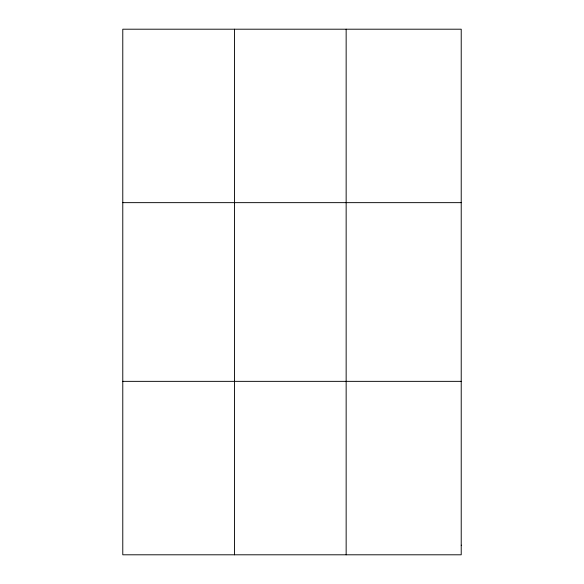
<?xml version="1.0" encoding="UTF-8"?>
<svg xmlns="http://www.w3.org/2000/svg" width="584" height="584" viewBox="0 0 584 584"><rect width="100%" height="100%" fill="white"/><g stroke="black" fill="none" stroke-linecap="round" stroke-linejoin="round"><path stroke-width="0.88" d="M234.461 554.8L234.461 29.2M346.151 554.8L346.151 29.2M122.779 202.648L461.221 202.648M122.779 381.352L461.221 381.352M461.221 545.164L461.221 554.8L122.779 554.8L122.779 29.2L461.221 29.2L461.221 545.164"/></g></svg>
